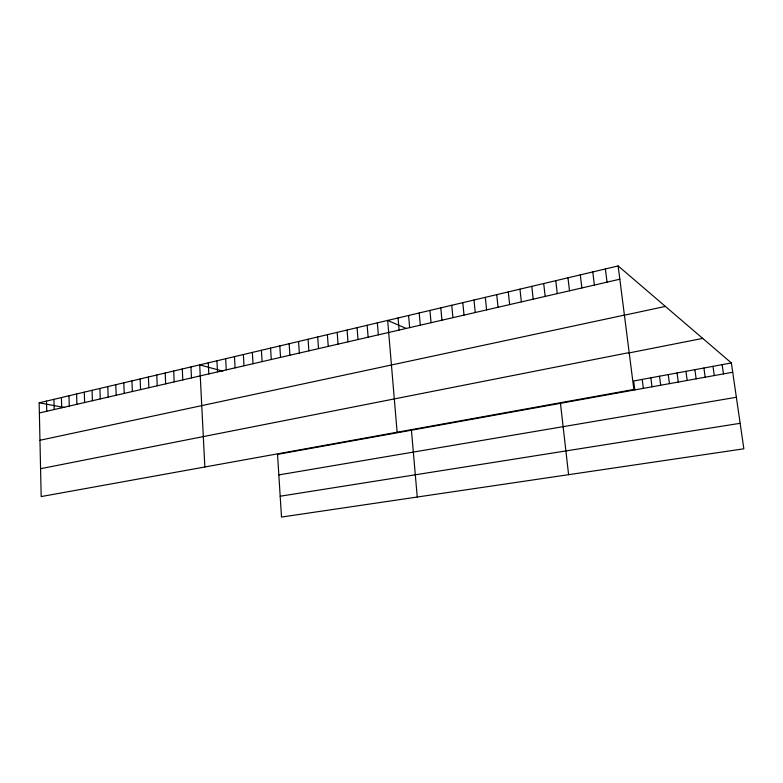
<?xml version="1.0" encoding="UTF-8"?>
<svg xmlns="http://www.w3.org/2000/svg" width="783" height="783" viewBox="0 0 783 783"><rect width="100%" height="100%" fill="white"/><g stroke="black" fill="none" stroke-linecap="round" stroke-linejoin="round"><path stroke-width="1.17" d="M618.139 265.936L633.878 389.454L41.176 496.569L39.15 402.824L618.139 265.936L731.371 362.95L743.85 448.806L281.498 517.064L277.534 454.375L732.712 372.238M39.365 412.954L619.833 279.208M39.962 440.271L624.403 315.109M624.012 315.275L665.393 306.417M40.569 468.704L629.18 352.585M628.612 353.016L702.713 338.403M731.371 362.95L633.653 380.978L634.788 389.905M278.836 474.909L736.353 397.275M280.177 496.226L740.141 423.309M39.15 402.824L64.686 407.542M222.832 371.142L199.694 364.868L204.843 466.991M406.416 328.537L387.663 320.433L397.128 432.236M722.141 364.653L723.472 373.902M712.98 366.346L714.292 375.566M703.897 368.02L705.189 377.2M694.883 369.684L696.156 378.835M685.937 371.338L687.18 380.45M677.05 372.972L678.284 382.055M668.242 374.597L669.455 383.65M659.501 376.212L660.695 385.236M650.82 377.807L651.994 386.802M642.207 379.403L643.362 388.358M605.386 268.951L607.04 282.164M592.78 271.936L594.385 285.071M580.301 274.882L581.877 287.958M567.969 277.799L569.505 290.806M555.773 280.686L557.271 293.625M560.462 403.323L568.595 474.674M543.705 283.534L545.164 296.414M531.774 286.363L533.194 299.175M519.961 289.152L521.361 301.905M508.284 291.912L509.645 304.597M496.735 294.643L498.057 307.269M485.303 297.344L486.595 309.911M473.999 300.016L475.252 312.525M462.802 302.659L464.035 315.109M451.732 305.282L452.926 317.663M440.78 307.876L441.945 320.198M429.936 310.44L431.071 322.704M419.199 312.975L420.305 325.18M408.579 315.48L409.656 327.637M411.427 430.21L417.251 497.019M398.067 317.967L399.115 330.064M377.357 322.87L378.355 334.85M367.168 325.278L368.127 337.209M357.068 327.666L358.007 339.538M347.075 330.025L347.985 341.848M337.179 332.364L338.06 344.129M327.382 334.684L328.243 346.399M317.683 336.974L318.515 348.641M308.071 339.245L308.884 350.853M298.558 341.496L299.351 353.055M289.133 343.727L289.906 355.228M279.805 345.929L280.549 357.381M270.566 348.112L271.28 359.514M261.405 350.275L262.109 361.629M252.341 352.419L253.017 363.723M243.356 354.542L244.012 365.798M234.46 356.647L235.096 367.853M225.651 358.731L226.267 369.889M216.92 360.797L217.508 371.905M208.268 362.842L208.836 373.902M190.944 366.943L191.483 377.905M182.282 368.989L182.801 379.902M173.699 371.015L174.188 381.889M165.193 373.031L165.673 383.856M156.766 375.018L157.226 385.794M148.418 376.995L148.858 387.722M140.147 378.952L140.568 389.631M131.945 380.89L132.356 391.529M123.831 382.809L124.213 393.399M115.786 384.707L116.158 395.258M107.809 386.596L108.162 397.098M99.901 388.466L100.244 398.929M92.071 390.316L92.394 400.739M84.31 392.146L84.613 402.531M76.617 393.966L76.91 404.302M68.992 395.767L69.266 406.064M61.436 397.558L61.691 407.806M53.939 399.33L54.184 409.538M46.51 401.082L46.745 411.251"/></g></svg>
